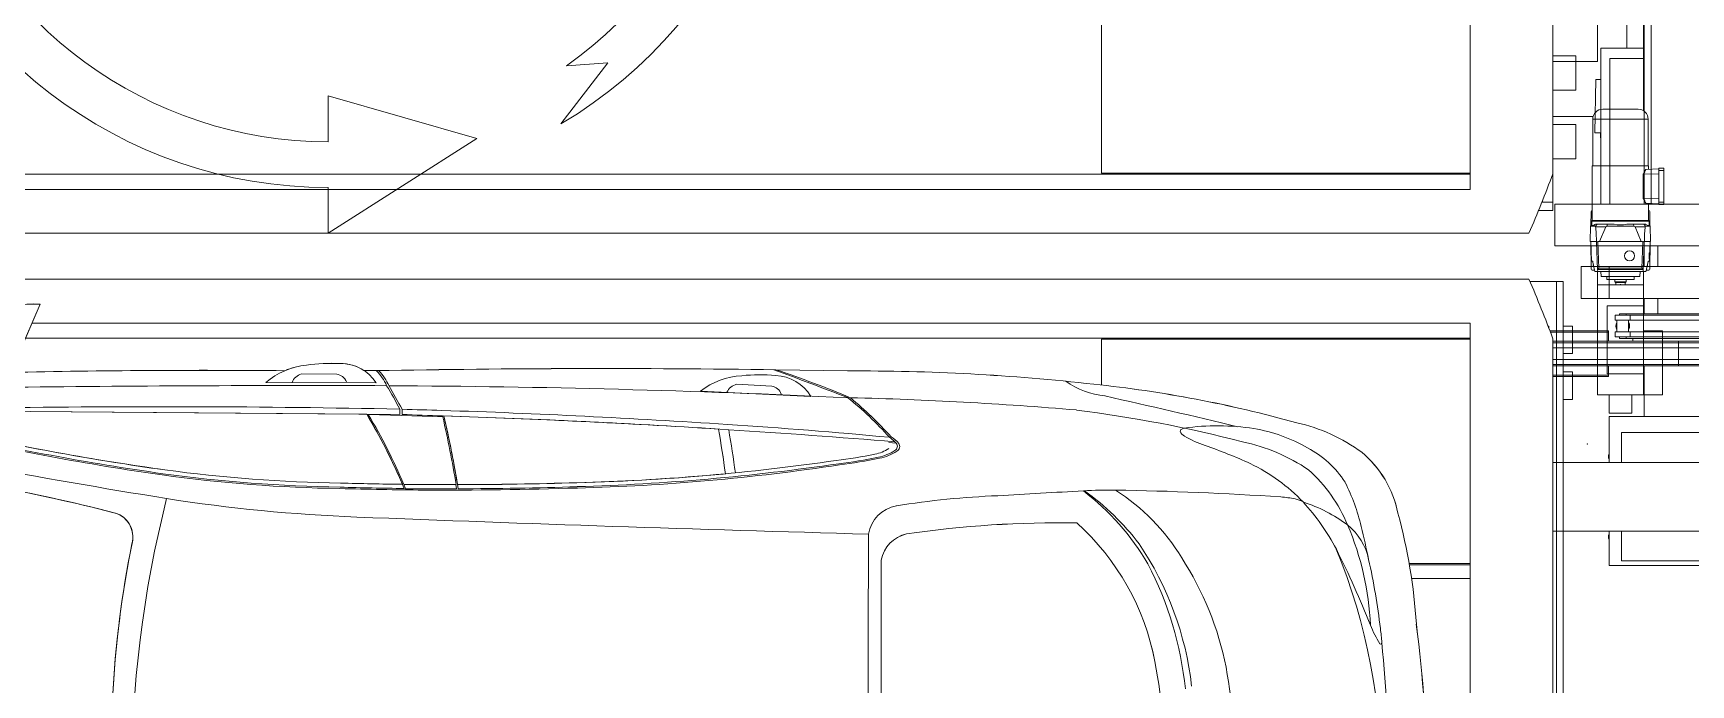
# Model space of a CAD drawing. Header units: inches. Extents: x 0.2 to 89.9, y -0.5 to 22.4.
# Drawn here: x 41.042 to 44.663, y 9.759 to 11.182 of the extents above; entities that cross this region are included whole.
import ezdxf

# ---------------------------------------------------------------- set-up
doc = ezdxf.new("R2010")
doc.units = ezdxf.units.IN
doc.header["$MEASUREMENT"] = 0
doc.set_wipeout_variables(frame=1)
doc.linetypes.add('PHANTOM', pattern=[12.7, 6.35, -1.27, 1.27, -1.27, 1.27, -1.27])
doc.layers.add('PK24E', color=7, linetype='Continuous')
doc.layers.add('PK24E-COMP-CAR', color=7, linetype='Continuous')
for name, color, linetype, true_color in [('PK24E-COMP-PALLET', 132, 'Continuous', 0x00b7c8), ('PK24E-HELPER', 253, 'PHANTOM', 0xa1a1a1), ('PK24E-SYS-LIFT', 31, 'Continuous', 0xffcc5a), ('PK24E-SYS-SHELF', 31, 'Continuous', 0xffcc5a)]:
    doc.layers.add(name, color=color, linetype=linetype, true_color=true_color)
doc.layers.add('PK24E-TTARROW', color=20, linetype='Continuous', lineweight=20, true_color=0xf54b32)
doc.layers.add('Text', color=142, linetype='Continuous', lineweight=20)

# ---------------------------------------------------------------- blocks, each defined once
blk = doc.blocks.new('ELIFTTT-CHASIS--TOP-COMP-PKE24')
at = {"layer": 'PK24E-HELPER'}
blk.add_point((0, -167.5), dxfattribs=at)
at = {"layer": 'PK24E-SYS-LIFT', "lineweight": 5}
for p, q in [((287.25, -83.22), (287.25, 83.22)), ((277.25, 72.5), (277.25, -72.5)), ((249.75, -72.5), (81.39, -72.5)), ((249.75, -84.5), (249.75, -72.5)), ((249.75, -72.5), (254.75, -72.5)), ((254.75, -72.5), (254.75, -84.5)), ((254.75, -72.5), (259.75, -72.5)), ((259.75, -72.5), (259.75, -84.5)), ((259.75, -72.5), (277.25, -72.5)), ((278.4, -82.9), (286.1, -82.9)), ((68.85, -84.5), (171.2, -84.5)), ((171.2, -84.5), (171.2, -100.5)), ((201.2, -100.5), (201.2, -84.5)), ((201.2, -84.5), (249.75, -84.5)), ((254.75, -84.5), (249.75, -84.5)), ((259.75, -84.5), (254.75, -84.5)), ((259.75, -84.5), (276.28, -84.5)), ((276.2, -85.1), (276.2, -95.25)), ((288.3, -85.1), (276.2, -85.1)), ((288.3, -87.8), (288.3, -85.1)), ((288.3, -88.12), (288.3, -87.8)), ((288.3, -95.25), (288.3, -88.12)), ((276.1, -95.25), (276.1, -107.18)), ((288.4, -95.25), (276.1, -95.25)), ((287.2, -97.08), (287.2, -102.38)), ((287.2, -97.08), (287.25, -97.08)), ((290.65, -97), (287.25, -97.08)), ((287.25, -97.01), (287.25, -97.08)), ((287.25, -97.08), (287.25, -102.38)), ((287.25, -97.08), (287.25, -97.08)), ((290.65, -95.9), (287.79, -96.05)), ((288.4, -96.02), (288.4, -95.25)), ((290.65, -96.28), (290.65, -95.78)), ((290.65, -95.78), (291.75, -95.78)), ((291.75, -96.28), (290.65, -96.28)), ((290.65, -96.28), (290.65, -103.18)), ((291.75, -95.78), (291.75, -96.28)), ((291.75, -96.28), (291.75, -103.18)), ((171.2, -100.5), (201.2, -100.5)), ((287.2, -102.38), (287.25, -102.38)), ((290.65, -102.45), (287.25, -102.38)), ((287.25, -102.38), (287.25, -102.38)), ((287.25, -102.45), (287.25, -102.38)), ((290.65, -103.56), (287.79, -103.41)), ((288.4, -107.18), (288.4, -103.44)), ((290.65, -103.18), (291.75, -103.18)), ((290.65, -103.68), (290.65, -103.18)), ((291.75, -103.68), (290.65, -103.68)), ((291.75, -103.18), (291.75, -103.68)), ((275.73, -108.41), (275.67, -111.75)), ((276, -108.14), (275.73, -108.41)), ((276.78, -108.41), (275.73, -108.41)), ((275.86, -105.25), (275.81, -108.33)), ((276, -107.35), (276, -108.31)), ((288.5, -107.35), (276, -107.35)), ((276.1, -105.05), (276.06, -105.05)), ((282.25, -107.18), (276.1, -107.18)), ((276.78, -108.41), (277.13, -108)), ((276.81, -108), (277.13, -108)), ((279.06, -108.55), (276.83, -108.55)), ((277.13, -108), (279.43, -108)), ((277.69, -111.75), (279.06, -108.55)), ((279.3, -108.41), (279.06, -108.55)), ((279.3, -108.41), (279.43, -108)), ((285.2, -108.41), (279.3, -108.41)), ((279.43, -108), (280.85, -108)), ((288.4, -107.18), (282.25, -107.18)), ((283.65, -108), (285.07, -108)), ((285.2, -108.41), (285.07, -108)), ((285.07, -108), (287.37, -108)), ((285.44, -108.55), (285.2, -108.41)), ((285.44, -108.55), (286.81, -111.75)), ((287.67, -108.55), (285.44, -108.55)), ((287.72, -108.41), (287.37, -108)), ((287.37, -108), (287.69, -108)), ((288.77, -108.41), (287.72, -108.41)), ((288.44, -105.05), (288.4, -105.05)), ((288.5, -108.31), (288.5, -107.35)), ((288.77, -108.41), (288.5, -108.14)), ((288.64, -105.25), (288.69, -108.33)), ((288.83, -111.75), (288.77, -108.41)), ((277.04, -111.75), (275.67, -111.75)), ((275.86, -117.85), (275.75, -111.75)), ((275.79, -111.75), (275.94, -116.1)), ((276.97, -109.94), (277.03, -111.69)), ((277.03, -111.69), (277.34, -111.91)), ((277.04, -111.91), (277.03, -111.69)), ((277.26, -117.91), (277.04, -111.91)), ((277.41, -111.75), (277.34, -111.91)), ((277.34, -111.91), (277.55, -117.61)), ((277.69, -111.75), (277.41, -111.75)), ((286.81, -111.75), (277.69, -111.75)), ((287.09, -111.75), (286.81, -111.75)), ((286.95, -117.61), (287.16, -111.91)), ((287.09, -111.75), (287.16, -111.91)), ((287.47, -111.69), (287.16, -111.91)), ((287.46, -111.91), (287.24, -117.91)), ((287.46, -111.91), (287.47, -111.69)), ((288.83, -111.75), (287.46, -111.75)), ((287.53, -109.94), (287.47, -111.69)), ((288.56, -116.1), (288.71, -111.75)), ((288.64, -117.85), (288.75, -111.75)), ((288.54, -115.62), (288.58, -115.63)), ((288.62, -114.18), (288.59, -114.17)), ((276.18, -116.1), (275.94, -116.1)), ((276.61, -118.05), (276.06, -118.05)), ((277.28, -118.3), (276.68, -118.3)), ((277.25, -118.3), (277.25, -121.25)), ((277.26, -117.91), (277.55, -117.61)), ((287.24, -117.91), (277.26, -117.91)), ((277.26, -117.91), (277.28, -118.3)), ((287.22, -118.3), (277.28, -118.3)), ((277.55, -117.61), (286.95, -117.61)), ((277.97, -118.3), (278.03, -119.4)), ((286.47, -119.4), (278.03, -119.4)), ((279.25, -119.4), (279.25, -120.1)), ((285.25, -120.1), (285.25, -119.4)), ((286.47, -119.4), (286.53, -118.3)), ((286.95, -117.61), (287.24, -117.91)), ((287.22, -118.3), (287.24, -117.91)), ((287.82, -118.3), (287.22, -118.3)), ((287.25, -121.25), (287.25, -118.3)), ((288.44, -118.05), (287.89, -118.05)), ((288.56, -116.1), (288.32, -116.1)), ((277.25, -121.25), (287.25, -121.25)), ((277.25, -121.25), (277.25, -145.25)), ((285.25, -120.1), (279.25, -120.1)), ((281, -120.1), (281, -120.6)), ((281, -120.6), (281.1, -120.7)), ((281, -120.6), (283.5, -120.6)), ((283.4, -120.7), (281.1, -120.7)), ((281.25, -120.7), (281.25, -121.25)), ((283.25, -121.25), (283.25, -120.7)), ((283.4, -120.7), (283.5, -120.6)), ((283.5, -120.6), (283.5, -120.1)), ((287.25, -125.85), (287.25, -121.25)), ((287.25, -125.85), (279.35, -125.85)), ((279.35, -125.85), (279.35, -140.65)), ((287.25, -140.65), (287.25, -125.85)), ((281.1, -127.88), (281.1, -128.98)), ((282.02, -127.88), (281.1, -127.88)), ((281.1, -128.98), (281.48, -128.98)), ((281.48, -128.98), (281.48, -131.52)), ((282.02, -127.55), (282.02, -127.88)), ((283.48, -127.55), (282.02, -127.55)), ((283.48, -127.88), (283.48, -127.55)), ((284.4, -127.88), (283.48, -127.88)), ((284.02, -128.98), (284.4, -128.98)), ((284.02, -131.52), (284.02, -128.98)), ((284.4, -128.98), (284.4, -127.88)), ((281.1, -131.52), (281.1, -132.62)), ((281.48, -131.52), (281.1, -131.52)), ((281.1, -132.62), (282.02, -132.62)), ((282.02, -132.62), (282.02, -132.95)), ((282.02, -132.95), (283.48, -132.95)), ((283.48, -132.62), (284.4, -132.62)), ((283.48, -132.95), (283.48, -132.62)), ((284.4, -131.52), (284.02, -131.52)), ((284.4, -132.62), (284.4, -131.52)), ((287.25, -131.25), (291.45, -131.25)), ((291.45, -131.25), (291.45, -145.25)), ((279.35, -140.65), (287.25, -140.65)), ((287.25, -145.25), (287.25, -140.65)), ((277.25, -145.25), (287.25, -145.25)), ((279.75, -145.25), (279.75, -149.25)), ((284.75, -149.25), (284.75, -145.25)), ((287.25, -145.25), (291.45, -145.25)), ((284.75, -149.25), (279.75, -149.25))]:
    blk.add_line(p, q, dxfattribs=at)
for centre, radius in [((0, 0), 109), ((284.25, -114.91), 1.1)]:
    blk.add_circle(centre, radius, dxfattribs=at)
for centre, radius, start, end in [((278.4, -85.1), 2.2, 90, 180), ((286.1, -85.1), 2.2, 0, 90), ((282.25, -93.43), 6.15, 323.5945, 324.3984), ((282.25, -106.03), 6.15, 35.6016, 36.4055), ((276.06, -105.25), 0.2, 90, 179), ((276.2, -107.35), 0.2, 120, 180), ((282.25, -101.91), 6.25, 257.0707, 282.9293), ((288.3, -107.35), 0.2, 0, 60), ((288.44, -105.25), 0.2, 1, 90), ((276.06, -117.85), 0.2, 181, 270), ((276.75, -117), 0.45, 155.4253, 227.7547), ((287.75, -117), 0.45, 312.2453, 24.5747), ((288.44, -117.85), 0.2, 270, 359), ((282.75, -130.25), 1.5, 147.8509, 212.1491), ((282.75, -130.25), 1.5, 327.8509, 32.1491)]:
    blk.add_arc(centre, radius, start, end, dxfattribs=at)
for centre, major_axis, ratio, start_param, end_param in [((282.25, -93.8), (4.43, 4.6), 0.92858, 4.894943, 5.068696), ((282.25, -105.66), (-4.43, 4.6), 0.92858, 4.356082, 4.529835), ((305.37, -85.52), (26.34, 26.35), 0.507143, 2.92615, 2.93364), ((304.57, -27.64), (17.65, 106.42), 0.210212, 2.468706, 2.489106), ((259.93, -27.64), (-17.65, 106.42), 0.210216, 3.79411, 3.814504), ((259.13, -85.52), (-26.34, 26.35), 0.507159, 3.349555, 3.357045), ((305.67, -111.06), (0, 29.91), 0.99939, 1.745058, 1.81444), ((258.83, -111.06), (0, 29.91), 0.99939, 4.468745, 4.538127)]:
    blk.add_ellipse(centre, major_axis=major_axis, ratio=ratio, start_param=start_param, end_param=end_param, dxfattribs=at)
for points, knots in [([(288.3, -87.8), (288.3, -87.8), (288.3, -87.81), (288.3, -87.83), (288.3, -87.87), (288.3, -87.92), (288.3, -87.98), (288.3, -88.03), (288.3, -88.08), (288.3, -88.11), (288.3, -88.12), (288.3, -88.12), (288.3, -88.12)], [0, 0, 0, 0, 0.106425, 0.212833, 0.319705, 0.427399, 0.535627, 0.64388, 0.751778, 0.859172, 0.966191, 1, 1, 1, 1]), ([(276, -108.31), (276, -108.31), (276, -108.34), (276.02, -108.35), (276.08, -108.36), (276.16, -108.34), (276.27, -108.29), (276.41, -108.23), (276.58, -108.14), (276.73, -108.05), (276.81, -108)], [0, 0, 0, 0, 0.053259, 0.184632, 0.316005, 0.44367, 0.571338, 0.702705, 0.834078, 1, 1, 1, 1]), ([(287.69, -108), (287.78, -108.05), (288, -108.18), (288.21, -108.29), (288.35, -108.34), (288.43, -108.36), (288.47, -108.35), (288.5, -108.34), (288.5, -108.31), (288.5, -108.31)], [0, 0, 0, 0, 0.189659, 0.44506, 0.57653, 0.707999, 0.799497, 0.930008, 1, 1, 1, 1]), ([(288.58, -114.19), (288.58, -114.19), (288.57, -114.2), (288.56, -114.28), (288.54, -114.44), (288.53, -114.66), (288.51, -114.9), (288.51, -115.15), (288.51, -115.36), (288.52, -115.53), (288.53, -115.62), (288.53, -115.62), (288.54, -115.61)], [0, 0, 0, 0, 0.009511, 0.124893, 0.240611, 0.356456, 0.472081, 0.587302, 0.702221, 0.817124, 0.932235, 1, 1, 1, 1]), ([(288.61, -114.18), (288.61, -114.18), (288.61, -114.16), (288.61, -114.22), (288.6, -114.37), (288.6, -114.62), (288.6, -114.9), (288.59, -115.18), (288.59, -115.43), (288.58, -115.58), (288.58, -115.64), (288.58, -115.63), (288.58, -115.63)], [0, 0, 0, 0, 0.000422, 0.125216, 0.249969, 0.374831, 0.499914, 0.625089, 0.750116, 0.875001, 0.999834, 1, 1, 1, 1]), ([(288.58, -115.24), (288.58, -115.23), (288.58, -115.15), (288.59, -114.97), (288.6, -114.73), (288.6, -114.53), (288.6, -114.43), (288.6, -114.39)], [0, 0, 0, 0, 0.041978, 0.306281, 0.570431, 0.834353, 1, 1, 1, 1]), ([(288.6, -114.39), (288.6, -114.33), (288.6, -114.23), (288.59, -114.2), (288.59, -114.18)], [0, 0, 0, 0, 0.500013, 1, 1, 1, 1]), ([(276.18, -116.1), (276.19, -116.11), (276.21, -116.12), (276.22, -116.18), (276.23, -116.23), (276.24, -116.25)], [0, 0, 0, 0, 0.43316, 0.866325, 1, 1, 1, 1]), ([(276.67, -118.28), (276.67, -118.28), (276.67, -118.3), (276.68, -118.3), (276.68, -118.3)], [0, 0, 0, 0, 0.485402, 1, 1, 1, 1]), ([(287.82, -118.3), (287.82, -118.3), (287.83, -118.3), (287.83, -118.28), (287.83, -118.28)], [0, 0, 0, 0, 0.487803, 1, 1, 1, 1]), ([(288.26, -116.25), (288.27, -116.21), (288.29, -116.14), (288.31, -116.1), (288.31, -116.1), (288.32, -116.1)], [0, 0, 0, 0, 0.432931, 0.865827, 1, 1, 1, 1]), ([(282.41, -121.25), (282.39, -121.24), (282.34, -121.21), (282.25, -121.2), (282.16, -121.21), (282.11, -121.24), (282.09, -121.25)], [0, 0, 0, 0, 0.230406, 0.49981, 0.78779, 1, 1, 1, 1])]:
    blk.add_open_spline(points, degree=3, knots=knots, dxfattribs=at)
blk = doc.blocks.new('ELIFTTT-TT--TOP-COMP-PKE24')
at = {"layer": 'PK24E-SYS-LIFT', "lineweight": 5}
for p, q in [((258.3, -103.22), (258.3, 103.22)), ((267.5, -103.22), (267.5, 103.22)), ((262.25, -94), (262.25, 94)), ((265.25, -94), (265.25, 94)), ((230.5, 84.5), (230.5, -84.5)), ((77.6, -74.5), (77.6, 74.5)), ((87.6, 74.5), (87.6, -74.5)), ((220.5, -74.5), (220.5, 74.5)), ((230.5, -67.75), (258.3, -67.75)), ((272.5, -71.25), (267.5, -71.25)), ((272.5, -78.75), (272.5, -71.25)), ((-77.6, -74.5), (77.6, -74.5)), ((87.6, -74.5), (220.5, -74.5)), ((252.8, -94.8), (252.8, -75.2)), ((257.6, -75), (253, -75)), ((253, -75), (253, -95)), ((257.6, -95), (257.6, -75)), ((257.8, -75.2), (257.8, -94.8)), ((267.5, -78.75), (272.5, -78.75)), ((258.3, -82), (257.8, -82)), ((230.5, -84.5), (-230.5, -84.5)), ((-18.75, -84.5), (-18.75, -89.5)), ((-11.25, -89.5), (-11.25, -84.5)), ((-3.6, -84.5), (-3.6, -89.5)), ((-3.58, -84.5), (-3.58, -89.5)), ((-0.17, -89.5), (-0.17, -84.5)), ((0.17, -84.5), (0.17, -89.5)), ((3.58, -89.5), (3.58, -84.5)), ((3.6, -89.5), (3.6, -84.5)), ((11.25, -84.5), (11.25, -89.5)), ((18.75, -89.5), (18.75, -84.5)), ((196.75, -84.5), (196.75, -89.5)), ((204.25, -89.5), (204.25, -84.5)), ((211.75, -84.5), (211.75, -89.5)), ((219.25, -89.5), (219.25, -84.5)), ((272.5, -86.25), (267.5, -86.25)), ((272.5, -93.75), (272.5, -86.25)), ((-11.25, -89.5), (-18.75, -89.5)), ((-3.58, -89.5), (-3.6, -89.5)), ((-0.17, -89.5), (-3.58, -89.5)), ((0.17, -89.5), (-0.17, -89.5)), ((3.58, -89.5), (0.17, -89.5)), ((3.6, -89.5), (3.58, -89.5)), ((18.75, -89.5), (11.25, -89.5)), ((204.25, -89.5), (196.75, -89.5)), ((215.5, -89.5), (211.75, -89.5)), ((219.25, -89.5), (215.5, -89.5)), ((257.8, -88), (258.3, -88)), ((262.25, -94), (265.25, -94)), ((262.25, -103.22), (262.25, -94)), ((265.25, -94), (265.25, -103.22)), ((267.5, -93.75), (272.5, -93.75)), ((253, -95), (257.6, -95)), ((258.3, -105), (258.3, -103.22)), ((258.3, -103.22), (262.25, -103.22)), ((265.25, -103.22), (267.5, -103.22)), ((267.5, -103.22), (267.5, -105)), ((267.5, -105), (258.3, -105))]:
    blk.add_line(p, q, dxfattribs=at)
for centre, radius, start, end in [((253, -75.2), 0.2, 90, 180), ((257.6, -75.2), 0.2, 0, 90), ((0, 0), 109, 230.8258, 309.1742), ((253, -94.8), 0.2, 180, 270), ((257.6, -94.8), 0.2, 270, 0)]:
    blk.add_arc(centre, radius, start, end, dxfattribs=at)
blk = doc.blocks.new('*U8')
at = {"lineweight": 5}
blk.add_wipeout([(-262.27, 110), (262.27, 110), (267.5, 96.99), (267.5, -96.99), (262.27, -110), (-262.27, -110), (-267.5, -96.99), (-267.5, 96.99)], dxfattribs=at)
at = {"layer": 'PK24E-COMP-PALLET', "lineweight": 5}
for p, q in [((249.45, -100.42), (249.45, 100.42)), ((267.5, -96.99), (267.5, 96.99)), ((168.92, -96.89), (168.92, -47.89)), ((249.45, -97.11), (-249.45, -97.11)), ((249.45, -96.89), (168.92, -96.89)), ((249.45, -100.42), (-249.45, -100.42)), ((262.27, -110), (-262.27, -110))]:
    blk.add_line(p, q, dxfattribs=at)
blk.add_arc((7.5, 0), 277.5, 336.6469, 339.5434, dxfattribs=at)
blk = doc.blocks.new('TTARROW---TOP-DECOR-PK24')
at = {"layer": 'PK24E-TTARROW', "lineweight": 5}
for points in [[(0, 90), (0, 80), (-32.49, 89.27), (0, 110), (0, 100, -0.763437), (50.85, -86.11), (61.06, -72.77), (52.06, -73.42, 0.73095)], [(0, -90), (0, -80), (32.49, -89.27), (0, -110), (0, -100, -0.763437), (-50.85, 86.11), (-61.06, 72.77), (-52.06, 73.42, 0.73095)]]:
    blk.add_lwpolyline(points, format="xyb", close=True, dxfattribs=at)
blk = doc.blocks.new('ELIFT-DU--TOP-COMP-PKE24')
at = {"layer": 'PK24E-SYS-LIFT', "linetype": 'Continuous', "lineweight": 5}
for p, q in [((287.44, -103.65), (287.44, 103.65)), ((288.94, 103.65), (288.94, -103.65)), ((283.62, -51.85), (283.62, -69.6)), ((277.94, -103.65), (277.94, -69.6)), ((277.94, -69.6), (287.44, -69.6)), ((279.94, -71.85), (287.44, -71.85)), ((279.94, -103.65), (279.94, -71.85)), ((276.84, -76.45), (276.64, -88.05)), ((276.84, -76.45), (277.94, -76.45)), ((276.64, -88.05), (277.94, -88.05)), ((277.9, -88.05), (277.94, -90.38)), ((267.94, -103.65), (267.94, -112.75)), ((267.94, -103.65), (321.94, -103.65)), ((267.94, -112.75), (321.94, -112.75)), ((287.44, -117.25), (287.44, -112.75)), ((290.44, -112.75), (290.44, -117.25)), ((273.69, -117.25), (273.69, -124.25)), ((279.75, -117.25), (273.69, -117.25)), ((279.75, -117.25), (279.75, -124.25)), ((309.75, -117.25), (279.75, -117.25)), ((279.75, -124.25), (273.69, -124.25)), ((309.75, -124.25), (279.75, -124.25)), ((287.44, -127.55), (287.44, -124.25)), ((290.44, -124.25), (290.44, -127.55)), ((-245.37, -130.25), (266.63, -130.25)), ((266.63, -130.25), (266.63, -131.25)), ((281.11, -127.88), (281.11, -128.98)), ((281.11, -127.88), (308.77, -127.88)), ((281.11, -128.98), (308.77, -128.98)), ((281.49, -128.98), (281.49, -131.52)), ((282.03, -127.55), (282.03, -127.88)), ((282.03, -127.55), (307.85, -127.55)), ((-270.56, -133.55), (294.94, -133.55)), ((-270.56, -133.88), (294.94, -133.88)), ((279.63, -131.25), (-258.37, -131.25)), ((279.63, -131.55), (-258.37, -131.55)), ((279.63, -131.55), (279.63, -131.25)), ((279.63, -133.55), (279.63, -131.55)), ((281.11, -131.52), (281.11, -132.62)), ((281.11, -131.52), (308.77, -131.52)), ((281.11, -132.62), (308.77, -132.62)), ((282.03, -132.62), (282.03, -132.95)), ((282.03, -132.95), (307.85, -132.95)), ((284.94, -132.95), (284.94, -133.55)), ((294.94, -133.55), (294.94, -133.88)), ((294.94, -133.55), (307.85, -133.55)), ((294.94, -133.88), (294.94, -134.98)), ((294.94, -133.88), (308.77, -133.88)), ((-270.56, -134.98), (294.94, -134.98)), ((-270.56, -137.52), (294.94, -137.52)), ((294.94, -134.98), (308.77, -134.98)), ((294.94, -134.98), (294.94, -137.52)), ((294.94, -137.52), (294.94, -138.62)), ((294.94, -137.52), (308.77, -137.52)), ((-270.56, -138.62), (294.94, -138.62)), ((-270.56, -138.95), (294.94, -138.95)), ((-258.37, -140.95), (279.63, -140.95)), ((279.63, -140.95), (279.63, -138.95)), ((279.63, -141.25), (279.63, -140.95)), ((287.44, -150), (287.44, -138.95)), ((294.94, -138.62), (308.77, -138.62)), ((294.94, -138.62), (294.94, -138.95)), ((294.94, -138.95), (307.85, -138.95)), ((-258.37, -141.25), (279.63, -141.25)), ((309.75, -150), (279.75, -150)), ((282.5, -153.5), (307, -153.5)), ((279.75, -182.5), (309.75, -182.5)), ((307, -181.5), (282.5, -181.5))]:
    blk.add_line(p, q, dxfattribs=at)
at = {"lineweight": 5}
blk.add_wipeout([(-285.75, -175), (-285.75, -160), (307, -160), (307, -175)], dxfattribs=at)
at = {"layer": 'PK24E-SYS-LIFT', "linetype": 'Continuous', "lineweight": 5}
for p, q in [((266.63, -141.25), (266.63, -160)), ((279.75, -150), (279.75, -160)), ((282.5, -160), (282.5, -153.5)), ((307, -160), (-285.75, -160)), ((-285.75, -175), (307, -175)), ((279.75, -175), (279.75, -182.5)), ((282.5, -181.5), (282.5, -175))]:
    blk.add_line(p, q, dxfattribs=at)
for centre in [(280.61, -158.75), (280.61, -176.25)]:
    blk.add_ellipse(centre, major_axis=(0, -1.1), ratio=0.887842, start_param=4.22895, end_param=5.195828, dxfattribs=at)
blk = doc.blocks.new('*U32')
for name in ['ELIFTTT-CHASIS--TOP-COMP-PKE24', 'ELIFTTT-TT--TOP-COMP-PKE24']:
    blk.add_blockref(name, (0, 0))
at = {"layer": 'PK24E-SYS-SHELF'}
blk.add_blockref('*U8', (0, 0), dxfattribs=at)
blk.add_blockref('TTARROW---TOP-DECOR-PK24', (0, 0))
blk.add_blockref('ELIFT-DU--TOP-COMP-PKE24', (0, 0))
blk = doc.blocks.new('SEDAN---TOP-COMP-PKE24')
at = {"layer": 'PK24E-COMP-CAR', "lineweight": 5}
for p, q in [((120.81, 48.65), (120.81, -48.65)), ((16.52, -65.21), (16.91, -64.26)), ((16.91, -64.26), (28.03, -64.26)), ((28.03, -64.26), (27.9, -65.14)), ((122.48, -74.33), (124.09, -74.18)), ((123.8, -74.5), (124.09, -74.18)), ((-62.86, -104.5), (-72.44, -82.5)), ((15.63, -80.44), (-65.09, -81.1)), ((16.01, -80.23), (8.78, -80.42)), ((15.63, -81.62), (15.63, -80.46)), ((16.01, -80.23), (25.03, -79.95)), ((16.15, -81.61), (16.15, -80.46)), ((105.43, -84.4), (81.33, -85.52)), ((89.22, -87.05), (96.9, -86.66)), ((10.5, -87.37), (-13.63, -87.41)), ((-5.82, -89.3), (1.87, -89.25)), ((97.78, -90.23), (113.41, -89.96))]:
    blk.add_line(p, q, dxfattribs=at)
blk.add_lwpolyline([(237.67, 34.67, -0.065564), (237.67, -34.67, -0.050927), (233.64, -58.91, -0.171896), (225.75, -72.2, -0.105095), (211.54, -78.64, -0.042052), (167.21, -87.06, -0.029408), (113.41, -89.96), (97.78, -90.23, -0.008053), (10.57, -90.02, -0.000309), (7.83, -90.05, -0.150488), (2.6, -91.59, -0.044865), (-4.76, -91.22, -0.077763), (-9.49, -90.01, -0.007742), (-69.33, -89.64), (-62.86, -104.5, -0.182926), (-73.91, -101.48, -0.158163)], format="xyb", dxfattribs=at)
for points in [[(-101.46, 68.87, 0.21976), (-113.83, 62.35, 0.069678), (-119.98, 41.74, 0.063275), (-119.98, -41.74, 0.069678), (-113.83, -62.35, 0.21976), (-101.46, -68.87, 0.037117), (-46.41, -58.91, 0.360325), (-42.69, -53.02, -0.038423), (-47.08, -18.45, -0.032223), (-54.77, -15.32, -0.201945), (-57.16, -11.11), (-57.16, 11.11, -0.201945), (-54.77, 15.32, -0.032223), (-47.08, 18.45, -0.038423), (-42.69, 53.02, 0.360325), (-46.41, 58.91, 0.037117)], [(126.3, 54.38, 0.304088), (120.81, 48.65), (120.81, -48.65, 0.304088), (126.3, -54.38, 0.041268), (163.52, -56.77, 0.163886), (180.58, -26.5, 0.091893), (180.58, 26.5, 0.163886), (163.52, 56.77, 0.041268)], [(28.25, -65.14, -0.016235), (25.28, -80.15, 0.007485), (85.26, -77.28, 0.008624), (86.77, -67.51, 0.017199), (54.29, -65.56, 0.00745)], [(-35.67, -68.36, 0.014822), (-70.53, -74.32), (-73.22, -80.95), (-65.09, -81.1), (8.42, -80.5, 0.035411), (16.22, -65.21, 0.004063), (2.71, -65.49, 0.030043)]]:
    blk.add_lwpolyline(points, format="xyb", close=True, dxfattribs=at)
for centre, radius, start, end in [((210.31, 0), 253.31, 165.808, 194.192), ((38507.92, 0), 38389.96, 179.918916, 180.081084), ((94.81, 0), 135.38, 337.8449, 22.1551), ((-25.6, 0), 265.54, 352.4977, 7.5023), ((-71.6, 0.01), 303.27, 354.2027, 5.7986), ((37.61, 0), 145.4, 349.4993, 10.5007), ((53.43, 0), 144.91, 349.9468, 10.0532), ((179.75, -7.18), 227.11, 182.8433, 191.4441), ((119.54, -13.27), 69.51, 325.9045, 353.4721), ((111.67, -12.78), 75.95, 332.5201, 354.118), ((127.86, -11.49), 69.65, 327.2323, 348.5675), ((127.12, -16.32), 54.42, 311.9855, 349.2144), ((261.66, -49.18), 37.08, 149.535, 156.6011), ((229.84, -30.63), 0.284, 355.9295, 120.5444), ((188.44, -27.93), 41.78, 352.0368, 356.2762), ((32.35, 43.02), 210.09, 333.3982, 338.3592), ((165.67, -31.9), 62.01, 336.7954, 357.6378), ((75.67, -15.25), 155.25, 347.5134, 353.1679), ((116.96, -27.06), 120.95, 344.7321, 356.3936), ((127.83, -47.42), 7.13, 189.9413, 257.5968), ((131.82, -20.25), 54.69, 307.2793, 329.7223), ((146.89, -24.97), 46.36, 302.7788, 328.5085), ((214.75, -46.36), 12.73, 308.4394, 348.8754), ((73.91, -17.65), 156.47, 345.8133, 348.5098), ((-48.11, -53.72), 5.46, 280.7864, 15.7195), ((131.89, -17.61), 56.95, 305.8299, 322.5588), ((176.71, -28.17), 49.14, 317.5289, 332.2489), ((396.89, -10097.96), 10047.5, 91.590564, 92.227959), ((125.55, -53), 7.66, 190.0225, 259.0962), ((159.36, 169.54), 226.34, 261.6002, 271.0528), ((202.54, -29.3), 33.7, 288.0019, 306.6671), ((191.91, -43.6), 33.28, 311.9228, 337.5064), ((185.1, -46.71), 41.56, 332.9036, 347.0915), ((-140.88, 306.38), 377.31, 275.9976, 284.3943), ((20.7, -421.08), 363.31, 92.2731, 98.8617), ((154.02, 128.07), 190.95, 260.983, 267.6826), ((184.17, -33.83), 39.83, 295.6291, 316.2848), ((209.09, -54.07), 8.25, 284.7657, 297.9391), ((210.94, -54.42), 23.14, 309.78, 348.7944), ((209.43, -1589.03), 1546.4, 99.10455, 100.67068), ((7.17, -381.59), 317.33, 90.8296, 97.8651), ((7.21, -382.52), 317.96, 90.8306, 97.8297), ((26.5, -878.44), 814.5, 90.39974, 91.68308), ((26.62, -883.44), 819.2, 90.70082, 91.68048), ((-95.53, -17.86), 121.37, 328.9283, 337.5024), ((26.97, -896.69), 831.55, 90.44531, 90.72021), ((27.03, -939.01), 873.87, 89.94289, 90.42712), ((26.45, -924.83), 860.88, 88.13638, 90.37496), ((-204.64, -26.99), 235.7, 347.0129, 350.6847), ((-204.34, -26.99), 235.7, 346.9615, 350.9044), ((27.03, -939.01), 873.87, 88.21232, 89.92579), ((26.62, -925.75), 861.51, 88.152, 89.88227), ((40.47, -551.19), 486.69, 81.6074, 88.359), ((43.18, -517.82), 453.56, 81.3134, 88.577), ((250.68, 1623.18), 1689.13, 266.45713, 267.09063), ((170.81, 28.86), 92.82, 266.3802, 270.7269), ((161.23, 630.98), 695.01, 270.88715, 273.86379), ((205.84, -33.15), 29.38, 274.3401, 280.5052), ((48.2, -656.1), 594.88, 98.16183, 102.93838), ((50.14, -668.51), 607.14, 98.16699, 102.83422), ((47.41, -659.23), 596.69, 98.00361, 102.53441), ((7.37, -386.04), 320.58, 90.8327, 97.7159), ((26.97, -896.69), 831.55, 90.74266, 91.67201), ((-95.23, -17.86), 121.37, 328.9738, 337.0404), ((42.27, -538.54), 473.13, 81.6511, 88.5442), ((-197.26, -28.6), 286.68, 350.2243, 352.2015), ((-192.67, -28.85), 284.29, 350.2213, 352.1425), ((191.31, -34.66), 40.71, 281.9104, 304.123), ((204.14, -54.36), 21.21, 297.4968, 327.8494), ((98.54, -174.84), 105.16, 78.5605, 83.2148), ((98.59, -175.86), 106.94, 78.3574, 83.0636), ((98.5, -176.78), 108.13, 78.2929, 82.9977), ((117.61, -80.7), 9.1, 57.6101, 78.6417), ((118.02, -81.66), 10.75, 57.5586, 78.4549), ((118.64, -80.77), 10.03, 56.0997, 79.6476), ((156.6, 28.17), 107.67, 288.943, 294.5849), ((203.48, -42), 37.52, 282.4051, 306.4029), ((19.59, 1003.28), 1083.66, 273.57799, 275.45346), ((-42.72, 1961.75), 2043.04, 273.65421, 274.67506), ((69.93, -29.14), 70.13, 308.3621, 318.6447), ((53.37, -12.12), 94.18, 310.1479, 317.6452), ((118.65, -69.33), 7.29, 302.6059, 314.9341), ((119.22, -69.61), 7.04, 302.1244, 320.0705), ((123.26, -73.51), 1.07, 321.1273, 60.5509), ((123.66, -73.47), 1.17, 325.5974, 60.6486), ((126.83, 208.42), 292.15, 277.2038, 284.4463), ((187.85, -77.41), 1.87, 115.6316, 160.7923), ((200.54, -99.37), 27.23, 109.2718, 119.7283), ((196.47, -42.86), 34.98, 279.4052, 299.9476), ((-33.65, 1742.8), 1825.08, 271.83642, 273.79719), ((-40.59, 1924.38), 2005.61, 271.8736, 273.66159), ((139.42, 180.22), 268.73, 275.937, 285.569), ((-246.73, 1783.89), 1914.22, 282.56403, 283.45609), ((186.57, -76.77), 0.494, 183.0503, 230.7487), ((187.48, -75.5), 2.05, 233.6169, 255.0797), ((194.18, -25.29), 52.7, 262.1069, 278.7289), ((-36.58, 2440.23), 2522.39, 269.16371, 271.18606), ((-55.59, -45.28), 79.96, 328.7678, 332.9734), ((400.86, -299.68), 442.21, 150.4526, 151.2143), ((47.02, -862.9), 783.05, 91.61302, 92.25907), ((114.29, -3096.19), 3016.18, 91.69953, 91.86452), ((94.27, 735.78), 820.14, 271.38523, 274.84015), ((-4.65, 5675.73), 5762.5, 269.342781, 270.173243), ((2.79, -82.38), 10.9, 315.5364, 336.4221), ((2.01, -81.41), 12.48, 316.5591, 334.7116), ((0.75, 2315.17), 2401.94, 270.29908, 272.68948), ((91.15, -73.14), 15.8, 231.5942, 267.1664), ((89.88, -84.08), 3.04, 203.6954, 257.4879), ((96.44, -84.06), 2.64, 279.9688, 341.6978), ((-293.91, 966.2), 1126.56, 290.32308, 291.19875), ((97.45, -79.7), 9.26, 271.7798, 329.5538), ((7.29, 176.06), 281.25, 288.7702, 292.3189), ((171.42, -102.14), 17.73, 95.6452, 125.5224), ((-27.52, 1842.23), 1932.32, 268.7601, 270.53449), ((-3.27, -75.49), 15.8, 229.0153, 264.5875), ((-5.03, -86.36), 3.04, 201.1166, 254.909), ((1.53, -86.64), 2.64, 277.3899, 339.1189), ((2.73, -82.33), 9.26, 269.2009, 326.9749), ((-19.05, 2122.12), 2212.33, 270.69616, 270.76694), ((60.59, 2617.2), 2707.68, 268.94152, 270.78717), ((94.26, -47.96), 41.15, 264.5788, 274.8541), ((115.73, 368.46), 458.42, 269.71, 276.4479), ((0.97, -50.47), 41.15, 261.9999, 272.2752), ((-64.4, -88.4), 16.17, 233.9975, 275.4625)]:
    blk.add_arc(centre, radius, start, end, dxfattribs=at)
blk = doc.blocks.new('*U12')
at = {"lineweight": 5}
blk.add_wipeout([(-267.5, 96.99), (-262.27, 110), (262.27, 110), (267.5, 96.99), (267.5, -96.99), (262.27, -110), (-262.27, -110), (-267.5, -96.99)], dxfattribs=at)
at = {"layer": 'PK24E-COMP-PALLET', "lineweight": 5}
for p, q in [((249.45, -100.42), (249.45, 100.42)), ((267.5, -96.99), (267.5, 96.99)), ((249.45, -44.65), (236.63, -44.65)), ((249.45, -47.89), (236.1, -47.89)), ((249.45, -47.67), (236.14, -47.67)), ((168.92, -96.89), (168.92, -86.88)), ((249.45, -97.11), (-66.08, -97.11)), ((249.45, -96.89), (168.92, -96.89)), ((249.45, -100.42), (-64.64, -100.42)), ((262.27, -110), (-262.27, -110))]:
    blk.add_line(p, q, dxfattribs=at)
blk.add_arc((7.5, 0), 277.5, 336.6469, 339.5434, dxfattribs=at)
at = {"layer": 'PK24E', "lineweight": 5}
blk.add_blockref('SEDAN---TOP-COMP-PKE24', (0, 0), dxfattribs=at)
blk = doc.blocks.new('*U13')
at = {"layer": 'PK24E-HELPER', "lineweight": 5}
blk.add_point((275, -74), dxfattribs=at)
blk.add_point((275, -74), dxfattribs=at)
at = {"layer": 'PK24E-SYS-SHELF', "lineweight": 5}
for p, q in [((268.25, -109.5), (268.25, 811.98)), ((269.75, 796.8), (269.75, -109.5)), ((271.75, -83.75), (269.75, -83.75)), ((271.75, -89.75), (271.75, -83.75)), ((269.75, -89.75), (271.75, -89.75)), ((271.75, -93.75), (269.75, -93.75)), ((271.75, -99.75), (271.75, -93.75)), ((269.75, -99.75), (271.75, -99.75)), ((262.48, -109.5), (268.25, -109.5)), ((269.75, -109.5), (268.25, -109.5))]:
    blk.add_line(p, q, dxfattribs=at)
at = {"layer": 'PK24E', "lineweight": 5}
blk.add_blockref('*U12', (0, 0), dxfattribs=at)

msp = doc.modelspace()

# ---------------------------------------------------------------- block references
at = {"layer": 'PK24E', "lineweight": 5, "xscale": 0.01, "yscale": 0.01, "zscale": 0.01}
msp.add_blockref('*U32', (41.6867, 11.8446), dxfattribs=at)

# ---------------------------------------------------------------- next in the draw order: block references
at = {"layer": 'Text', "lineweight": 5, "xscale": -0.01, "yscale": 0.01, "zscale": 0.01, "rotation": 180}
msp.add_blockref('*U13', (41.6867, 9.5446), dxfattribs=at)

doc.saveas('drawing.dxf')
